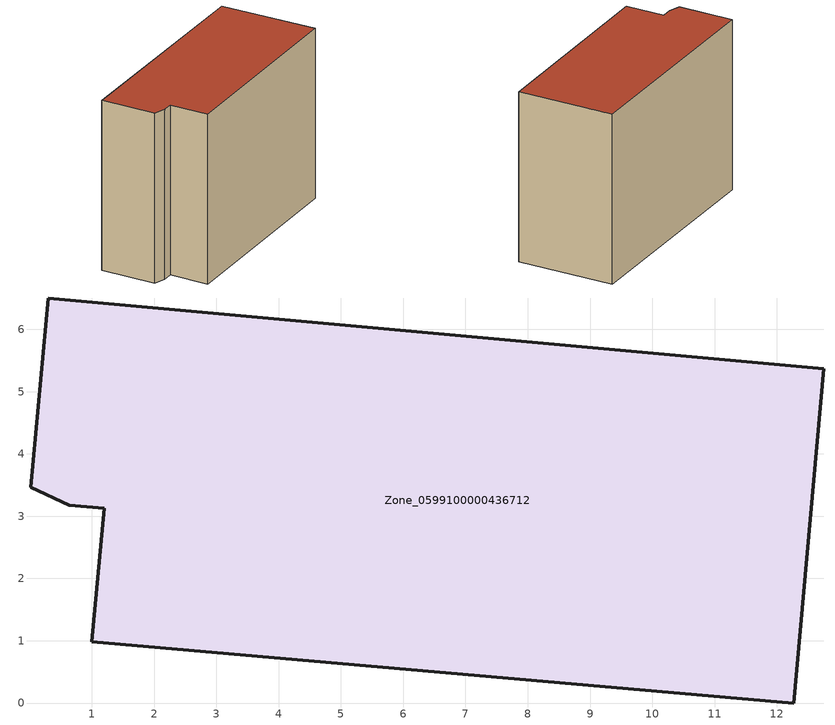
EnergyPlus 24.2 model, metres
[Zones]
Zone_0599100000436712
 floor ground (C_G): 0.3,6.5 12.75,5.37 12.27,0 1,0.98 1.2,3.13 0.63,3.18 0.02,3.46 z0
 wall outside (C_F): 1,0.98 12.27,0 12.75,5.37 0.3,6.5 0.02,3.46 0.63,3.18 1.2,3.13 1,0.98 z0:9.52
 roof outside (C_R): 0.02,3.46 0.63,3.18 1.2,3.13 1,0.98 12.27,0 12.75,5.37 0.3,6.5 z9.52
[BUILDING]
Pand.0599100000436712: North Axis=0; Terrain=City; Loads Convergence Tolerance Value=0.04; Temperature Convergence Tolerance Value=0.4; Solar Distribution=FullExterior; Maximum Number of Warmup Days=25; Minimum Number of Warmup Days=1
[Site:Location]
Rotterdam.The.Hague.AP_ZH_NLD Design_Conditions: Latitude=51.96; Longitude=4.45; Time Zone=1; Elevation=-4.5
[SITE:GROUNDTEMPERATURE:BUILDINGSURFACE]
18, 18, 18, 18, 18, 18, 18, 18, 18, 18, 18, 18
[MATERIAL] Thermal Absorptance=0.9; Solar Absorptance=0.7; Visible Absorptance=0.7
Name | Roughness | Thickness | Conductivity | Density | Specific Heat
G.TC.2006-2014 | MediumSmooth | 0.15 | 0.06 | 540 | 1210
F.TC.2006-2014 | Rough | 0.3 | 0.12 | 1920 | 840
R.TC.2006-2014 | MediumRough | 0.2 | 0.08 | 1500 | 1000
[CONSTRUCTION]
C_G: G.TC.2006-2014
C_F: F.TC.2006-2014
C_R: R.TC.2006-2014
[ZONE]
Zone_0599100000436712: Type=1; Multiplier=1; Ceiling Height=Autocalculate; Volume=Autocalculate; Floor Area=autocalculate; Part of Total Floor Area=Yes
[ZONEINFILTRATION:DESIGNFLOWRATE]
Infil_Zone_0599100000436712: Zone or ZoneList or Space or SpaceList=Zone_0599100000436712; Schedule=AlwaysOn; Design Flow Rate Calculation Method=Flow/Area; Flow Rate per Floor Area=0.0015; Constant Term Coefficient=1; Temperature Term Coefficient=0; Velocity Term Coefficient=0; Velocity Squared Term Coefficient=0
[HVACTEMPLATE:ZONE:IDEALLOADSAIRSYSTEM]
Zone_0599100000436712: Maximum Heating Supply Air Temperature=50; Minimum Cooling Supply Air Temperature=13; Maximum Heating Supply Air Humidity Ratio=0.0156; Minimum Cooling Supply Air Humidity Ratio=0.0077; Heating Limit=NoLimit; Cooling Limit=NoLimit; Dehumidification Control Type=ConstantSensibleHeatRatio; Cooling Sensible Heat Ratio=0.7; Dehumidification Setpoint=60; Humidification Control Type=None; Humidification Setpoint=30; Outdoor Air Method=None; Outdoor Air Flow Rate per Person=0.00944; Outdoor Air Flow Rate per Zone Floor Area=0; Outdoor Air Flow Rate per Zone=0; Demand Controlled Ventilation Type=None; Outdoor Air Economizer Type=NoEconomizer; Heat Recovery Type=None; Sensible Heat Recovery Effectiveness=0.7; Latent Heat Recovery Effectiveness=0.65
[ZONECONTROL:THERMOSTAT]
ThermostatControl_Zone_0599100000436712: Zone or ZoneList=Zone_0599100000436712; Control Type Schedule=DualSetpointControlType; Control 1=Thermostat_Zone_0599100000436712; Temperature Difference Between Cutout And Setpoint=0
[THERMOSTATSETPOINT:DUALSETPOINT]
Thermostat_Zone_0599100000436712: Heating Setpoint Temperature Schedule=HeatingSetpoint_Zone_0599100000436712; Cooling Setpoint Temperature Schedule=CoolingSetpoint_Zone_0599100000436712
[SCHEDULE:COMPACT]
HeatingSetpoint_Zone_0599100000436712: Through: 12/31, For: AllDays, Until: 24:00, 21
CoolingSetpoint_Zone_0599100000436712: Through: 12/31, For: AllDays, Until: 24:00, 24
DualSetpointControlType: Through: 12/31, For: AllDays, Until: 24:00, 4
AlwaysOn: Through: 12/31, For: AllDays, Until: 24:00, 1
